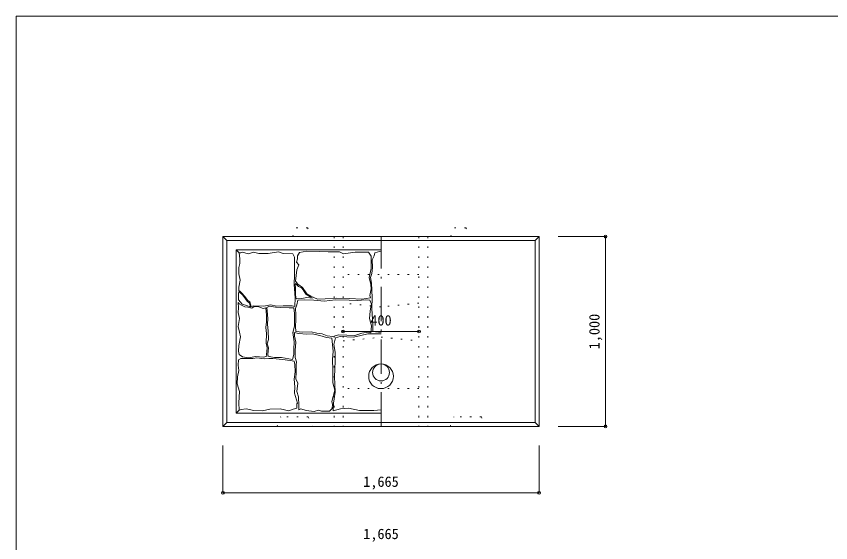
# Model space of a CAD drawing. Units: millimetres, scale not verified. Extents: x 165 to 8745, y 150 to 6150.
# Drawn here: x 165 to 4455, y 3376 to 6150 of the extents above; entities that cross this region are included whole.
import ezdxf
from ezdxf.enums import TextEntityAlignment as Align

# ---------------------------------------------------------------- set-up
doc = ezdxf.new("R2010")
doc.units = ezdxf.units.MM
doc.header["$LTSCALE"] = 30
doc.header["$PDMODE"] = 32
doc.header["$PDSIZE"] = 15
doc.linetypes.add('DASHED_DOTTED', pattern=[9.25, 6, -1.5, 0.25, -1.5])
doc.linetypes.add('DOTTED', pattern=[1.75, 0.25, -1.5])
for name, color, linetype, lineweight in [('_0-0_', 7, 'Continuous', 18), ('_0-1_', 7, 'Continuous', 18), ('_0-2_', 4, 'Continuous', 9)]:
    doc.layers.add(name, color=color, linetype=linetype, lineweight=lineweight)
doc.styles.add('ＭＳ ゴシック', font='')
doc.styles.get('ＭＳ ゴシック').set_extended_font_data('MS Gothic')

msp = doc.modelspace()

# ---------------------------------------------------------------- linework, layer by layer
at = {"layer": '_0-0_'}
for p, q in [((8745, 6150), (165, 6150)), ((165, 6150), (165, 150))]:
    msp.add_line(p, q, dxfattribs=at)
at = {"layer": '_0-1_', "linetype": 'DOTTED'}
for p, q in [((1619.77, 4989.12), (1639.77, 5036.12)), ((1699.77, 5036.12), (1639.77, 5036.12)), ((1699.77, 5036.12), (1719.77, 4989.12)), ((2452.77, 4989.12), (2472.77, 5036.12)), ((2532.77, 5036.12), (2472.77, 5036.12)), ((2532.77, 5036.12), (2552.77, 4989.12)), ((1839.67, 4989.12), (1839.67, 3989.12)), ((1886.27, 4989.12), (1886.27, 3989.12)), ((2286.27, 4989.12), (2286.27, 3989.12)), ((2332.87, 4989.12), (2332.87, 3989.12)), ((2286.27, 4789.12), (1886.27, 4789.12)), ((2086.27, 4619.12), (1886.27, 4639.12)), ((2286.27, 4639.12), (2086.27, 4619.12)), ((1886.27, 4439.12), (2086.27, 4459.12)), ((2086.27, 4459.12), (2286.27, 4439.12)), ((2286.27, 4189.12), (1886.27, 4189.12)), ((1537.77, 3989.12), (1557.77, 4039.12)), ((1702.77, 4039.12), (1557.77, 4039.12)), ((1702.77, 4039.12), (1722.77, 3989.12)), ((2449.77, 3989.12), (2469.77, 4039.12)), ((2614.77, 4039.12), (2469.77, 4039.12)), ((2614.77, 4039.12), (2634.77, 3989.12))]:
    msp.add_line(p, q, dxfattribs=at)
at = {"layer": '_0-1_'}
for p, q in [((1253.77, 4989.12), (1273.77, 4969.12)), ((1253.77, 4989.12), (2918.77, 4989.12)), ((1253.77, 3989.12), (1253.77, 4989.12)), ((2898.77, 4969.12), (2918.77, 4989.12)), ((2918.77, 3989.12), (2918.77, 4989.12)), ((1273.77, 4009.12), (1273.77, 4969.12)), ((2898.77, 4969.12), (1273.77, 4969.12)), ((2898.77, 4969.12), (2898.77, 4009.12)), ((1323.77, 4919.12), (1338.77, 4904.12)), ((1323.77, 4919.12), (1323.77, 4059.12)), ((1323.77, 4919.12), (2086.27, 4919.12)), ((1338.77, 4904.12), (1348.46, 4904.12)), ((1338.77, 4904.12), (1342.64, 4872.58)), ((1355.65, 4907.71), (1348.46, 4904.12)), ((1387.52, 4897.7), (1355.65, 4907.71)), ((1414.83, 4906.8), (1387.52, 4897.7)), ((1443.06, 4899.52), (1414.83, 4906.8)), ((1492.23, 4899.52), (1443.06, 4899.52)), ((1546.86, 4908.62), (1492.23, 4899.52)), ((1570.53, 4899.52), (1546.86, 4908.62)), ((1621.52, 4898.61), (1570.53, 4899.52)), ((1630.63, 4880.4), (1621.52, 4898.61)), ((1646.2, 4887.27), (1655.95, 4904.94)), ((1655.95, 4904.94), (1695.56, 4911.65)), ((1695.56, 4911.65), (1763.2, 4909.82)), ((1763.2, 4909.82), (1808.29, 4908.6)), ((1808.29, 4908.6), (1866.79, 4908.6)), ((1866.79, 4908.6), (1888.73, 4898.85)), ((1888.73, 4898.85), (1949.67, 4907.38)), ((1949.67, 4907.38), (1992.32, 4907.38)), ((1992.32, 4907.38), (2020.35, 4907.38)), ((2020.35, 4907.38), (2033.76, 4885.44)), ((2054.29, 4902.94), (2049.49, 4888.56)), ((2077.45, 4910.93), (2054.29, 4902.94)), ((2086.27, 4908.79), (2077.45, 4910.93)), ((1342.64, 4872.58), (1342.64, 4847.38)), ((1629.72, 4844.89), (1630.63, 4880.4)), ((1646.2, 4872.04), (1641.33, 4854.98)), ((1641.33, 4854.98), (1653.52, 4840.35)), ((1646.2, 4872.04), (1646.2, 4887.27)), ((2033.76, 4885.44), (2033.76, 4820.85)), ((2049.49, 4888.56), (2039.11, 4866.2)), ((2039.11, 4866.2), (2040.71, 4827.07)), ((1342.64, 4847.38), (1337.04, 4826.85)), ((1337.04, 4826.85), (1337.04, 4792.32)), ((1630.63, 4788.43), (1629.72, 4844.89)), ((1635.23, 4755.04), (1642.55, 4813.54)), ((1642.55, 4813.54), (1653.52, 4840.35)), ((2033.76, 4820.85), (2024.01, 4773.32)), ((2040.71, 4827.07), (2038.31, 4794.33)), ((1337.04, 4792.32), (1344.51, 4759.66)), ((1628.81, 4737.44), (1630.63, 4788.43)), ((2024.01, 4773.32), (2032.54, 4736.76)), ((2038.31, 4794.33), (2030.33, 4774.36)), ((2030.33, 4774.36), (2036.72, 4744.01)), ((1337.04, 4723.26), (1336.56, 4704.43)), ((1344.51, 4759.66), (1337.04, 4723.26)), ((1634.27, 4667.33), (1628.81, 4737.44)), ((1634.33, 4739.33), (1636.45, 4742.85)), ((1635.64, 4715.15), (1634.33, 4739.33)), ((1648.64, 4737.98), (1635.23, 4755.04)), ((1636.45, 4742.85), (1651.47, 4725.7)), ((1673.01, 4720.92), (1648.64, 4737.98)), ((1651.47, 4725.7), (1668.18, 4719.1)), ((1668.18, 4719.1), (1676.98, 4708.11)), ((1696.17, 4688.01), (1673.01, 4720.92)), ((2032.54, 4736.76), (2033.76, 4713.6)), ((2036.72, 4744.01), (2039.11, 4668.94)), ((1336.11, 4686.86), (1335.62, 4656.41)), ((1336.45, 4699.96), (1336.11, 4686.86)), ((1336.45, 4699.96), (1357.73, 4679.68)), ((1341.89, 4701.47), (1336.56, 4704.43)), ((1353.77, 4690.57), (1341.89, 4701.47)), ((1368.63, 4673.74), (1353.77, 4690.57)), ((1357.73, 4679.68), (1381.5, 4648.98)), ((1635.2, 4687.01), (1635.64, 4715.15)), ((1637.84, 4664.14), (1635.2, 4687.01)), ((1676.98, 4708.11), (1690.17, 4686.13)), ((1690.17, 4686.13), (1713.03, 4671.62)), ((1715.67, 4674.6), (1696.17, 4688.01)), ((2033.76, 4713.6), (2027.67, 4679.48)), ((2027.67, 4679.48), (2030.1, 4666.07)), ((1333.87, 4641.45), (1339.14, 4635.18)), ((1335.99, 4613.14), (1333.87, 4641.45)), ((1335.62, 4656.41), (1355.65, 4632.73)), ((1339.14, 4635.18), (1350.74, 4627.73)), ((1384.47, 4651.96), (1368.63, 4673.74)), ((1381.5, 4648.98), (1393.38, 4639.08)), ((1395.36, 4645.02), (1384.47, 4651.96)), ((1393.38, 4639.08), (1398.34, 4619.27)), ((1402.69, 4620.3), (1395.36, 4645.02)), ((1632.45, 4619.98), (1634.27, 4667.33)), ((1642.68, 4661.06), (1637.84, 4664.14)), ((1669.5, 4663.26), (1642.68, 4661.06)), ((1647.52, 4654.47), (1643.12, 4629.85)), ((1683.57, 4656.23), (1647.52, 4654.47)), ((1695, 4668.54), (1669.5, 4663.26)), ((1732.82, 4654.47), (1683.57, 4656.23)), ((1724.9, 4664.14), (1695, 4668.54)), ((1713.03, 4671.62), (1724.9, 4664.14)), ((1751.01, 4659.98), (1715.67, 4674.6)), ((1786.46, 4649.19), (1732.82, 4654.47)), ((1791.23, 4661.2), (1751.01, 4659.98)), ((1846.26, 4655.35), (1786.46, 4649.19)), ((1853.39, 4664.85), (1791.23, 4661.2)), ((1919.25, 4654.47), (1846.26, 4655.35)), ((1920.42, 4663.64), (1853.39, 4664.85)), ((1960.58, 4652.71), (1919.25, 4654.47)), ((1985.01, 4658.76), (1920.42, 4663.64)), ((2006.31, 4655.35), (1960.58, 4652.71)), ((2030.1, 4666.07), (1985.01, 4658.76)), ((2026.54, 4654.47), (2006.31, 4655.35)), ((2035.33, 4633.36), (2026.54, 4654.47)), ((2035.33, 4633.36), (2033.57, 4629.85)), ((2039.11, 4668.94), (2037.51, 4609.05)), ((1333.16, 4588.36), (1335.99, 4613.14)), ((1350.74, 4627.73), (1368.12, 4618.62)), ((1355.65, 4632.73), (1377.5, 4626.36)), ((1368.12, 4618.62), (1384.68, 4616.96)), ((1377.5, 4626.36), (1397.53, 4619.07)), ((1384.68, 4616.96), (1406.21, 4612)), ((1397.53, 4619.07), (1398.34, 4619.27)), ((1402.69, 4620.3), (1416.65, 4623.63)), ((1406.21, 4612), (1417.8, 4620.28)), ((1416.65, 4623.63), (1469.46, 4622.72)), ((1417.8, 4620.28), (1442.64, 4618.62)), ((1442.64, 4618.62), (1465.82, 4611.17)), ((1465.82, 4611.17), (1479.9, 4614.48)), ((1469.46, 4622.72), (1504.06, 4630)), ((1479.9, 4614.48), (1483.21, 4575.57)), ((1485.34, 4615.26), (1499.49, 4622.34)), ((1486.75, 4598.27), (1485.34, 4615.26)), ((1489.58, 4557.93), (1486.75, 4598.27)), ((1499.49, 4622.34), (1530.64, 4616.67)), ((1504.06, 4630), (1537.75, 4621.81)), ((1530.64, 4616.67), (1558.24, 4615.97)), ((1537.75, 4621.81), (1570.53, 4623.63)), ((1558.24, 4615.97), (1602.13, 4614.55)), ((1570.53, 4623.63), (1618.79, 4624.54)), ((1602.13, 4614.55), (1626.19, 4613.84)), ((1618.79, 4624.54), (1632.45, 4619.98)), ((1626.19, 4613.84), (1631.15, 4584.11)), ((1643.12, 4629.85), (1635.2, 4609.62)), ((1635.2, 4609.62), (1637.84, 4577.96)), ((2024.78, 4557.73), (2029.18, 4595.55)), ((2029.18, 4595.55), (2033.57, 4629.85)), ((2037.51, 4609.05), (2041.51, 4553.94)), ((1340.24, 4557.93), (1333.16, 4588.36)), ((1333.87, 4516.17), (1340.24, 4557.93)), ((1483.21, 4575.57), (1482.38, 4540.79)), ((1487.46, 4527.49), (1489.58, 4557.93)), ((1631.15, 4584.11), (1631.15, 4517.58)), ((1637.84, 4549.82), (1635.2, 4514.64)), ((1637.84, 4577.96), (1637.84, 4549.82)), ((2035.33, 4519.04), (2024.78, 4557.73)), ((2041.51, 4553.94), (2043.11, 4525.19)), ((1341.65, 4486.44), (1333.87, 4516.17)), ((1482.38, 4540.79), (1479.07, 4510.16)), ((1479.07, 4510.16), (1482.38, 4478.7)), ((1492.42, 4490.68), (1487.46, 4527.49)), ((1631.15, 4517.58), (1621.95, 4484.31)), ((1635.2, 4514.64), (1636.96, 4489.14)), ((2031.81, 4481.23), (2035.33, 4519.04)), ((2043.11, 4525.19), (2043.11, 4489.26)), ((1345.19, 4460.96), (1341.65, 4486.44)), ((1482.38, 4478.7), (1481.44, 4426.98)), ((1493.83, 4446.8), (1492.42, 4490.68)), ((1621.95, 4484.31), (1629.02, 4434.77)), ((1630.61, 4477.74), (1629.45, 4482.97)), ((1629.45, 4482.97), (1653.61, 4478.76)), ((1630.04, 4465.26), (1630.61, 4477.74)), ((1636.85, 4432.36), (1630.04, 4465.26)), ((1636.96, 4489.14), (1672.14, 4484.74)), ((1653.61, 4478.76), (1693.53, 4475.61)), ((1672.14, 4484.74), (1718.75, 4487.38)), ((1693.53, 4475.61), (1722.94, 4476.66)), ((1718.75, 4487.38), (1747.77, 4479.47)), ((1722.94, 4476.66), (1763.92, 4467.21)), ((1747.77, 4479.47), (1776.79, 4475.95)), ((1763.92, 4467.21), (1798.58, 4457.75)), ((1776.79, 4475.95), (1803.17, 4465.4)), ((1803.17, 4465.4), (1832.19, 4462.76)), ((1832.19, 4462.76), (1863.85, 4470.67)), ((1846.31, 4456.33), (1870.54, 4462.94)), ((1863.85, 4470.67), (1948.27, 4468.04)), ((1870.54, 4462.94), (1942.11, 4459.63)), ((1942.11, 4459.63), (1980.65, 4467.34)), ((1948.27, 4468.04), (1985.21, 4479.47)), ((1980.65, 4467.34), (2016.99, 4477.25)), ((1985.21, 4479.47), (2017.74, 4485.62)), ((2016.99, 4477.25), (2086.27, 4477.25)), ((2017.74, 4485.62), (2031.81, 4481.23)), ((2043.11, 4489.26), (2086.27, 4483.69)), ((1336.7, 4415.66), (1345.19, 4460.96)), ((1481.44, 4426.98), (1485.69, 4403.62)), ((1486.05, 4424.86), (1493.83, 4446.8)), ((1493.12, 4403.62), (1486.05, 4424.86)), ((1629.02, 4434.77), (1626.9, 4396.55)), ((1633.44, 4389.25), (1636.85, 4432.36)), ((1798.58, 4457.75), (1828, 4454.6)), ((1828, 4454.6), (1834.3, 4386.32)), ((1837.5, 4421.09), (1846.31, 4456.33)), ((1844.11, 4380.35), (1837.5, 4421.09)), ((1335.28, 4385.22), (1336.7, 4415.66)), ((1339.88, 4367.52), (1335.28, 4385.22)), ((1485.69, 4403.62), (1483.21, 4367.17)), ((1490.29, 4370.36), (1493.12, 4403.62)), ((1626.9, 4396.55), (1626.9, 4368.23)), ((1633.44, 4352.95), (1633.44, 4389.25)), ((1834.3, 4386.32), (1831.15, 4342.2)), ((1844.11, 4333), (1844.11, 4380.35)), ((1333.16, 4310.9), (1335.28, 4339.92)), ((1335.28, 4339.92), (1347.31, 4346.29)), ((1356.87, 4355.14), (1339.88, 4367.52)), ((1347.31, 4346.29), (1377.04, 4347.71)), ((1389.78, 4350.89), (1356.87, 4355.14)), ((1377.04, 4347.71), (1411.02, 4346.29)), ((1425.88, 4356.55), (1389.78, 4350.89)), ((1411.02, 4346.29), (1432.25, 4349.83)), ((1469.41, 4353.72), (1425.88, 4356.55)), ((1432.25, 4349.83), (1473.31, 4344.87)), ((1483.92, 4359.03), (1469.41, 4353.72)), ((1473.31, 4344.87), (1494.54, 4347.71)), ((1483.21, 4367.17), (1483.92, 4359.03)), ((1491, 4358.32), (1490.29, 4370.36)), ((1505.86, 4355.49), (1491, 4358.32)), ((1494.54, 4347.71), (1517.19, 4346.29)), ((1525.68, 4351.25), (1505.86, 4355.49)), ((1517.19, 4346.29), (1567.44, 4341.34)), ((1561.78, 4351.95), (1525.68, 4351.25)), ((1620.53, 4341.34), (1561.78, 4351.95)), ((1567.44, 4341.34), (1607.79, 4337.09)), ((1607.79, 4337.09), (1628.32, 4333.55)), ((1626.9, 4368.23), (1620.53, 4341.34)), ((1628.32, 4333.55), (1631.85, 4315.85)), ((1641.38, 4329.7), (1633.44, 4352.95)), ((1831.15, 4342.2), (1832.2, 4287.57)), ((1841.91, 4250.42), (1844.11, 4333)), ((1336.7, 4283.3), (1333.16, 4310.9)), ((1631.85, 4315.85), (1633.27, 4276.93)), ((1639.11, 4274.11), (1639.68, 4313.25)), ((1639.68, 4313.25), (1641.38, 4329.7)), ((1328.2, 4213.93), (1329.62, 4250.03)), ((1329.62, 4250.03), (1336.7, 4283.3)), ((1633.27, 4276.93), (1628.32, 4238.7)), ((1636.85, 4239.51), (1639.11, 4274.11)), ((1832.2, 4287.57), (1833.25, 4219.28)), ((1843.01, 4210.78), (1841.91, 4250.42)), ((1340.24, 4173.58), (1328.2, 4213.93)), ((1628.32, 4238.7), (1632.56, 4198.36)), ((1647.62, 4217.39), (1636.85, 4239.51)), ((1642.52, 4173.14), (1647.62, 4217.39)), ((1833.25, 4219.28), (1842.71, 4179.36)), ((1845.21, 4168.94), (1843.01, 4210.78)), ((1336.7, 4113.42), (1340.24, 4173.58)), ((1632.56, 4198.36), (1630.44, 4163.68)), ((1630.44, 4163.68), (1646.72, 4112.01)), ((1651.03, 4145.35), (1642.52, 4173.14)), ((1842.71, 4179.36), (1826.95, 4120.53)), ((1835.3, 4111.68), (1845.21, 4168.94)), ((1652.56, 4098.47), (1651.03, 4145.35)), ((1826.95, 4120.53), (1831.15, 4103.72)), ((1338.77, 4074.12), (1336.7, 4113.42)), ((1349.44, 4078.03), (1338.77, 4074.12)), ((1376.33, 4082.28), (1349.44, 4078.03)), ((1415.97, 4072.37), (1376.33, 4082.28)), ((1500.91, 4079.45), (1461.98, 4071.66)), ((1555.41, 4080.86), (1500.91, 4079.45)), ((1600, 4071.66), (1555.41, 4080.86)), ((1624.07, 4079.45), (1600, 4071.66)), ((1643.18, 4085.82), (1624.07, 4079.45)), ((1643.18, 4107.76), (1646.72, 4112.01)), ((1643.18, 4107.76), (1643.18, 4085.82)), ((1653.61, 4076.41), (1652.56, 4098.47)), ((1663.06, 4081.66), (1653.61, 4076.41)), ((1691.43, 4072.21), (1663.06, 4081.66)), ((1829.05, 4083.76), (1815.39, 4069.06)), ((1831.15, 4103.72), (1829.05, 4083.76)), ((1834.2, 4070.94), (1835.3, 4111.68)), ((1872.98, 4081.48), (1834.2, 4070.94)), ((1914.87, 4085.67), (1872.98, 4081.48)), ((1973.51, 4072.06), (1914.87, 4085.67)), ((2086.27, 4076.8), (2047.86, 4073.11)), ((1338.77, 4074.12), (1323.77, 4059.12)), ((2086.27, 4059.12), (1323.77, 4059.12)), ((1461.98, 4071.66), (1415.97, 4072.37)), ((1734.5, 4068.01), (1691.43, 4072.21)), ((1756.56, 4075.36), (1734.5, 4068.01)), ((1773.37, 4070.11), (1756.56, 4075.36)), ((1815.39, 4069.06), (1773.37, 4070.11)), ((2047.86, 4073.11), (1973.51, 4072.06)), ((1253.77, 3989.12), (1273.77, 4009.12)), ((1273.77, 4009.12), (2898.77, 4009.12)), ((2898.77, 4009.12), (2918.77, 3989.12)), ((1253.77, 3989.12), (2918.77, 3989.12))]:
    msp.add_line(p, q, dxfattribs=at)
at = {"layer": '_0-1_', "linetype": 'DASHED_DOTTED'}
msp.add_line((2086.27, 3989.12), (2086.27, 4989.12), dxfattribs=at)
at = {"layer": '_0-1_'}
for centre, radius in [((2086.27, 4253.11), 64.98), ((2086.27, 4273.54), 44.55)]:
    msp.add_circle(centre, radius, dxfattribs=at)
at = {"layer": '_0-2_'}
for p, q in [((3268.77, 4989.12), (3018.77, 4989.12)), ((3268.77, 3989.12), (3268.77, 4989.12)), ((1886.27, 4489.12), (2286.27, 4489.12)), ((3268.77, 3989.12), (3018.77, 3989.12)), ((1253.77, 3639.12), (1253.77, 3889.12)), ((2918.77, 3639.12), (2918.77, 3889.12)), ((1253.77, 3639.12), (2918.77, 3639.12))]:
    msp.add_line(p, q, dxfattribs=at)
for p in [(3268.77, 4989.12), (1886.27, 4489.12), (2286.27, 4489.12), (3268.77, 3989.12), (1253.77, 3639.12), (2918.77, 3639.12)]:
    msp.add_point(p, dxfattribs=at)

# ---------------------------------------------------------------- texts
at = {"layer": '_0-2_', "style": 'ＭＳ ゴシック'}
for s, p in [('400', (2030.02, 4504.12)), ('1,665', (1992.52, 3654.12)), ('1,665', (1992.52, 3378.8))]:
    msp.add_text(s, height=54.99, dxfattribs=at).set_placement(p, align=Align.BOTTOM_LEFT)
msp.add_text('1,000', height=54.99, rotation=90, dxfattribs=at).set_placement((3253.77, 4395.37), align=Align.BOTTOM_LEFT)

doc.saveas('drawing.dxf')
